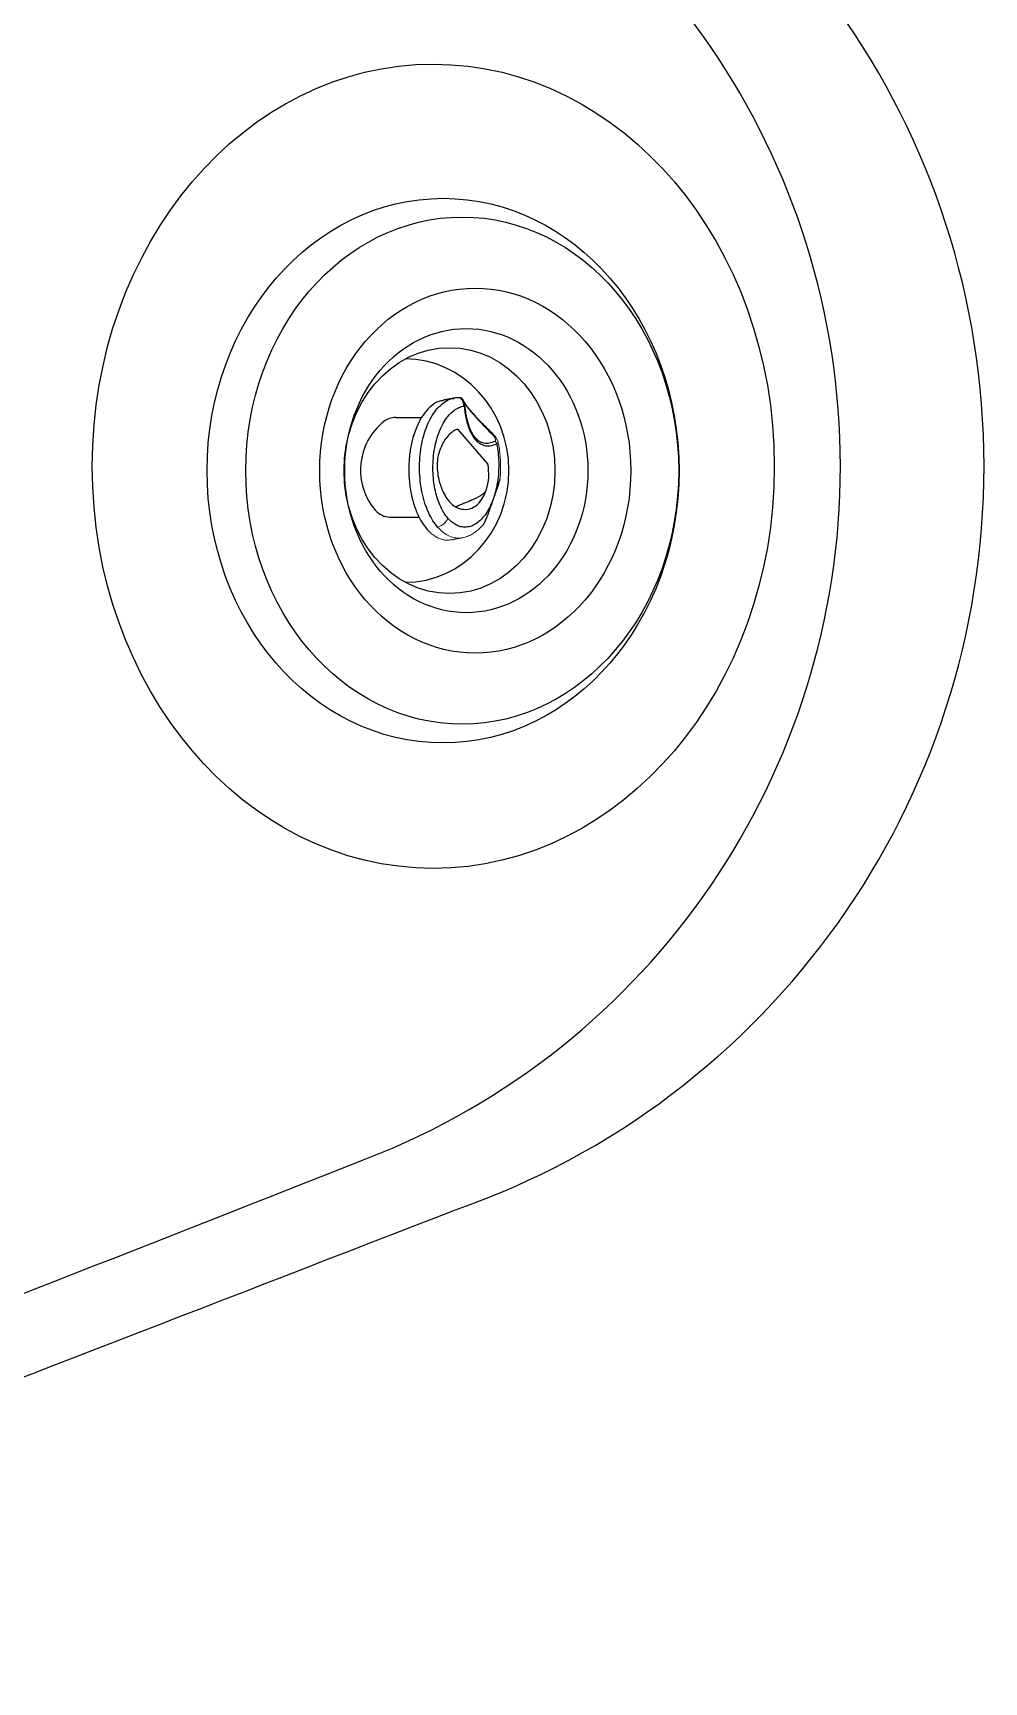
# Model space of a CAD drawing. Header units: inches. Extents: x 0 to 89, y -22 to 129.
# Drawn here: x 15.5 to 21.71, y 11.12 to 21.88 of the extents above; entities that cross this region are included whole.
import ezdxf

# ---------------------------------------------------------------- set-up
doc = ezdxf.new("R2010")
doc.units = ezdxf.units.IN
doc.header["$MEASUREMENT"] = 0
doc.layers.add('1', color=4, linetype='Continuous')

# ---------------------------------------------------------------- blocks, each defined once
blk = doc.blocks.new('RJET2')
at = {"layer": '1', "color": 3, "linetype": 'Continuous'}
for p, q in [((1.231637719107681, 0.3465533559590455), (1.400174911824394, 0.346545448345843)), ((1.832577309727625, 0.04414156443834827), (1.636956327625825, 0.2706974680276346)), ((1.193925739386245, -0.3034448753442547), (1.383126375825199, -0.3034537524676679))]:
    blk.add_line(p, q, dxfattribs=at)
for centre, radius, start, end in [((1.231631854220339, 0.221553356096635), 0.125, 89.9973117336629, 128.5319348709368), ((1.405354232143949, 0.003404081334352327), 0.4038701681259558, 128.5319348709348, 220.6995027937039), ((1.659446967313585, 0.1852459061116605), 0.08836174685603317, 104.745686452213, 123.4065592861411), ((1.482446231511801, -0.02189443464347107), 0.3563039785182009, 342.6458372402611, 10.6807299053059), ((1.193931604273615, -0.1784448754818513), 0.125, 220.6995027937027, 269.9973117336498)]:
    blk.add_arc(centre, radius, start, end, dxfattribs=at)
at = {"layer": '1', "color": 3, "linetype": 'Continuous', "lineweight": 15}
blk.add_arc((1.482503804527838, -0.2753865962453119), 0.09605053046782791, 283.4120062773536, 338.2008083887252, dxfattribs=at)
at = {"layer": '1', "linetype": 'Continuous'}
blk.add_ellipse((1.540324872072688, -0.0005572434540539462), major_axis=(0.0006430462033968354, 1.777499679505354), ratio=0.8665682980608688, dxfattribs=at)
at = {"layer": '1', "color": 3, "linetype": 'Continuous'}
for centre, major_axis, ratio in [((1.665433727469832, -0.0005569501241069474), (0, 1.655442156190947), 0.8536341917656576), ((1.75062799114302, -0.0005569501241069474), (0, 1.191392643597183), 0.8521905984782541), ((1.691920791112395, -0.0005569501241069474), (0, 0.9272958144662873), 0.8560154339261646), ((1.58252107105136, -0.0005569501241069474), (0, 0.8026269579848915), 0.8577399154624132)]:
    blk.add_ellipse(centre, major_axis=major_axis, ratio=ratio, dxfattribs=at)
blk.add_ellipse((1.294066600177601, -0.0005289037816496034), major_axis=(5.213201423615033e-05, 0.7287764091088249), ratio=0.9276795008990875, start_param=3.141592653589793, end_param=6.283185307179586, dxfattribs=at)
for points, knots in [([(1.540784865998546, 0.4565282695922193), (1.531348087242776, 0.4551067695179682), (1.50371316772187, 0.4509440100459017), (1.46246110875488, 0.4230657479534088), (1.418809265783821, 0.3777459013481703), (1.382716874912347, 0.3192192820148705), (1.354203882336037, 0.2519424724420531), (1.332922586377563, 0.1762393958226482), (1.319355241270188, 0.09178661645135833), (1.314975516172467, 0.0003831683206882985), (1.320045198858367, -0.07827816560460121), (1.329545192600435, -0.139776088743659), (1.339098222166001, -0.1836388962326225), (1.350958613981717, -0.2252660308027643), (1.364776311561769, -0.2637299040909156), (1.380448024500794, -0.2989892145288735), (1.402529401148087, -0.3406294117698749), (1.421966968508997, -0.365824356092908), (1.434607629265869, -0.3822091607376876)], [0, 0, 0, 0, 0.04349557943270811, 0.1273736375783446, 0.2126565998633188, 0.296665398101624, 0.3769180045973558, 0.4571706110930719, 0.541179409331407, 0.6264623716163817, 0.7103404297620327, 0.7509376405209353, 0.7906387663237053, 0.8286530766532634, 0.8658488117319671, 0.9007999996947622, 0.9354881437751286, 1, 1, 1, 1]), ([(1.504782836589484, -0.368817729328434), (1.494382887460546, -0.3555837825728503), (1.47290576647346, -0.3282541223906605), (1.444960352151796, -0.2755034933017626), (1.420859678250082, -0.2137237772690952), (1.402370502016893, -0.1438314717571956), (1.390480773331404, -0.06873992403179585), (1.385768098838753, 0.008481870781238854), (1.388183314305152, 0.08456990387148267), (1.397137417883783, 0.1565964158520359), (1.411644270498428, 0.2223655427051767), (1.431043867185707, 0.2820344450911847), (1.455369490272318, 0.3362169210194565), (1.485140346111152, 0.3844859346206704), (1.519997520237425, 0.4250837942951691), (1.559215307021006, 0.4539068698771942), (1.589208450176386, 0.469439802718135), (1.60635936678537, 0.4708295571081322), (1.608609327040099, 0.4710118734363675)], [0, 0, 0, 0, 0.05298309783857613, 0.1094163431414684, 0.1695660299998452, 0.2334288626395246, 0.3005723775654687, 0.3700811080464317, 0.4406436367287185, 0.5107499887125969, 0.5789256553712625, 0.6442707390198865, 0.7112947193339807, 0.7807884931854991, 0.8513515455074118, 0.9214607718314849, 0.9896967523170129, 1, 1, 1, 1]), ([(1.649733235237832, 0.4748119656339682), (1.644633166531008, 0.4750869165157141), (1.630964808425304, 0.4758237942578276), (1.617801950203585, 0.4734057023036655), (1.609550543729711, 0.4718898719825262)], [0, 0, 0, 0, 0.3731295790833307, 1, 1, 1, 1]), ([(1.677386210573459, 0.4212931026766071), (1.676761487256186, 0.4251191929742504), (1.675465886539229, 0.4330540422032385), (1.672379548436311, 0.4442472980783805), (1.668437198408199, 0.4548914361829546), (1.662070292104758, 0.466767123852307), (1.656020036343705, 0.4743184677103756), (1.652382575979274, 0.4742600613356132), (1.651958350084954, 0.4742532495784957)], [0, 0, 0, 0, 0.1350591624431601, 0.2800963928215779, 0.4315368717567625, 0.6039581322278638, 0.9538108463825409, 1, 1, 1, 1]), ([(1.682974785799743, 0.4198859685569829), (1.682664297400677, 0.4221362259280212), (1.682044680233048, 0.4266268867804257), (1.680616647209177, 0.4351729623241312), (1.677770618031616, 0.4480754551640445), (1.671995970508746, 0.4620455362786515), (1.66236472927595, 0.4718549796763369), (1.654567223102205, 0.4740876348655121), (1.652189752850532, 0.4747683744733564)], [0, 0, 0, 0, 0.08413395363201744, 0.1678994842100055, 0.3305856830103822, 0.6286323831721783, 0.8867695078707043, 1, 1, 1, 1]), ([(1.723674216032038, 0.3864687226236185), (1.717548041308774, 0.3936776445847414), (1.705365310899438, 0.4080135649202958), (1.688831495104949, 0.4289081607576506), (1.684066991083, 0.4357308814629874), (1.680899779629229, 0.4402662956560874)], [0, 0, 0, 0, 0.2532309341073554, 0.5035841027874514, 1, 1, 1, 1]), ([(1.681139068139501, 0.4398651828716282), (1.681159146643878, 0.4398030098517722), (1.681950908191837, 0.4373513229349228), (1.689056982915972, 0.4267648885091404), (1.703398106630331, 0.4075571481803735), (1.718872867991877, 0.3893208981015022), (1.726354884604135, 0.3805037071381747)], [0, 0, 0, 0, 0.009412425187465814, 0.3711629214792032, 0.6959585121856853, 0.9999999999999999, 0.9999999999999999, 0.9999999999999999, 0.9999999999999999]), ([(1.571685863993949, -0.3110554155783518), (1.564205121213377, -0.3016419905983554), (1.549156544078372, -0.2827055485804379), (1.529068086514556, -0.2469574870961893), (1.51120952560575, -0.2060470305274009), (1.495910672897097, -0.1583415548869027), (1.484052889242392, -0.105380822374201), (1.476274776067271, -0.04649888728303608), (1.473361016166066, 0.01654920872525167), (1.476205377050874, 0.08292002145979893), (1.485359879661928, 0.1496760168869571), (1.500923851708237, 0.2138867857330879), (1.522435965585686, 0.2725663348468288), (1.548904428509331, 0.3231126921852336), (1.578944276260827, 0.3638373212909514), (1.610865894504286, 0.3933796244104713), (1.64350048620841, 0.4134449100169491), (1.666235876219858, 0.4187106000479019), (1.677386210574127, 0.4212931026758184)], [0, 0, 0, 0, 0.04310625490830324, 0.08671435725181113, 0.1341321746458405, 0.1830959275793647, 0.2387449270190614, 0.2966556396759412, 0.3614455514793498, 0.4314338263773549, 0.5057219292157585, 0.5827813573704893, 0.6606118069292083, 0.7370766654110926, 0.8102886038771935, 0.878891124075034, 0.9406034178803842, 1, 1, 1, 1]), ([(1.67738487487695, 0.4212928466821069), (1.679333871270003, 0.4211451494167022), (1.682099657941279, 0.4209355548123241), (1.682517823187183, 0.4203958059936355), (1.682641315469212, 0.4202364077318848)], [0, 0, 0, 0, 0.7046806658274194, 0.9999999999999999, 0.9999999999999999, 0.9999999999999999, 0.9999999999999999]), ([(1.677386210574127, 0.4212931026758184), (1.680617626782109, 0.3964533580265623), (1.686684983544836, 0.3498138715037982), (1.703817542759012, 0.2867205167830207), (1.725194703135656, 0.2372693530657841), (1.749817088076739, 0.2010931821857582), (1.77820173047688, 0.1757504473978102), (1.811842057911846, 0.1613718018518853), (1.850533735062228, 0.1598312611765067), (1.876349367644266, 0.1696871735452703), (1.890102977870242, 0.1749380375987499)], [0, 0, 0, 0, 0.15491352840821, 0.2908680230978559, 0.4020033206615103, 0.4996246849909899, 0.597130906866822, 0.7080924610980593, 0.8444825049580227, 1, 1, 1, 1]), ([(1.879814071520713, 0.1921464426535522), (1.867170108441186, 0.1864237173255106), (1.843764996687028, 0.1758304385411407), (1.808588054301197, 0.1753791822871165), (1.77770063789589, 0.1873937355774373), (1.751035853282744, 0.2106360252922173), (1.727925625230455, 0.2451404773458279), (1.708289015222547, 0.2918813369026054), (1.694772938873285, 0.3406799230203319), (1.69019041168238, 0.3740570817778419), (1.688403080916061, 0.3870752309900922)], [0, 0, 0, 0, 0.1718001655145502, 0.3180175430720934, 0.4327627833108432, 0.5393682434523661, 0.6461082841230541, 0.7610386896858917, 0.9067975193388922, 1, 1, 1, 1]), ([(1.869861451352222, 0.2341298891865762), (1.85698397537756, 0.2468486733766895), (1.831279337317383, 0.2722365478961919), (1.792287498144219, 0.3118708615055255), (1.754121601038847, 0.3519640492609213), (1.73335819282228, 0.3755063066405668), (1.723018012379285, 0.3872303543884783)], [0, 0, 0, 0, 0.2519640131236336, 0.5029435717266162, 0.7524658232844121, 1, 1, 1, 1]), ([(1.726354967348627, 0.3805036276464193), (1.726010613200046, 0.3822244483982047), (1.725546911061642, 0.384541679846194), (1.723897605274303, 0.3859263950646437), (1.723473105764825, 0.3862827940631917)], [0, 0, 0, 0, 0.7426192809646739, 1, 1, 1, 1]), ([(1.726354884604135, 0.3805037071381747), (1.734936753966593, 0.3707190870275667), (1.752686170417618, 0.3504820862271245), (1.785850875959667, 0.3146292896579439), (1.823276877373758, 0.2751900451896248), (1.849051171611606, 0.2486230667868199), (1.862752609704998, 0.2345002432264565)], [0, 0, 0, 0, 0.2170004704501074, 0.4488103415957024, 0.7069913568671654, 1, 1, 1, 1]), ([(1.610797082711898, 0.259008952657652), (1.601412041536022, 0.2520833825055746), (1.582643761759286, 0.2382335723884381), (1.55801647442, 0.2089310129486108), (1.536139698503604, 0.1744772355828843), (1.524702496500439, 0.1469117508004132), (1.518982248488044, 0.1331250388499754)], [0, 0, 0, 0, 0.2500238025296138, 0.4999995832515819, 0.7499277892175618, 1, 1, 1, 1]), ([(1.518982248488044, 0.1331250388499754), (1.514459113466458, 0.1186250523676549), (1.505286468438371, 0.0892199542935046), (1.50093621390063, 0.03686438450757379), (1.503499962755072, -0.01816921184825304), (1.511583063289066, -0.0542580418322629), (1.515568931596064, -0.07205385212380122)], [0, 0, 0, 0, 0.2465556558548007, 0.4999999999999942, 0.7534443441451906, 1, 1, 1, 1]), ([(1.890102977870242, 0.1749380375987499), (1.893563312990835, 0.1554390977423381), (1.900620720540843, 0.1156707052125654), (1.904547559365739, 0.05326679596364414), (1.903467610154721, -0.01199582164170465), (1.89603976722627, -0.07890422349000659), (1.882219698089756, -0.1440961141260715), (1.862255830511032, -0.204567429033176), (1.837016928001162, -0.2575739566748894), (1.807788169754616, -0.3010834332449832), (1.776065937039078, -0.3340124981625365), (1.743546403551235, -0.3560203094534558), (1.711021733456121, -0.3682289984832607), (1.67970376555715, -0.3711846486216146), (1.649521853151086, -0.3662239834827972), (1.621627700446766, -0.354147792659866), (1.595339122114126, -0.3361932952622197), (1.5795408904401, -0.3194034710011522), (1.571685863993949, -0.3110554155783518)], [0, 0, 0, 0, 0.05937834133421149, 0.1211030550038831, 0.1897020062776018, 0.2629102536897004, 0.3393723930908865, 0.4172016142312876, 0.4942614691856203, 0.5685513406430178, 0.6385419746886483, 0.7033337460924193, 0.7612250074317745, 0.8168963441365431, 0.8658390560966348, 0.9132768047978191, 0.9568804277678866, 1, 1, 1, 1]), ([(1.806103201398585, -0.3478037082695664), (1.806185689362835, -0.347718803889471), (1.806758403545814, -0.3471293125238262), (1.808197720514414, -0.3450446719262317), (1.810337583123442, -0.3415360887117416), (1.812688240480171, -0.337183311521926), (1.816233807087443, -0.3300497180311979), (1.822819582384341, -0.31533713990558), (1.831903234212717, -0.2924420733631905), (1.84158681200914, -0.2661663140192303), (1.851215829939733, -0.239109427657759), (1.861098719925437, -0.2109107713726388), (1.871785217352468, -0.1802292053598151), (1.882264916179139, -0.1500879391839192), (1.891404630774915, -0.1235721066445876), (1.899850461260684, -0.0986377770878164), (1.906977951870999, -0.07630567011107559), (1.911828533162932, -0.05940854937928464), (1.912173513789497, -0.0543334878793118), (1.912269300475572, -0.05292435564035713)], [0, 0, 0, 0, 0.002055086107160206, 0.01426846900118383, 0.0267028999057595, 0.03949929341549138, 0.05369859962775218, 0.08809585375286844, 0.1638567637478327, 0.2594770632964047, 0.3391185996572136, 0.4295917615615033, 0.5399555863219422, 0.6458445986456919, 0.7313008303526599, 0.8074064789206745, 0.9003976973153737, 0.9723446078859168, 1, 1, 1, 1]), ([(1.536310917413203, -0.1309167062565706), (1.54366818469417, -0.1456130466286822), (1.558573371810681, -0.1753865610070449), (1.586791077337296, -0.2105767681765585), (1.617560652644443, -0.2371363613557236), (1.638864836374566, -0.2452679917632921), (1.649380677113726, -0.2492818010412918)], [0, 0, 0, 0, 0.2468022448637806, 0.5000000000000359, 0.7531977551362719, 0.9999999999999999, 0.9999999999999999, 0.9999999999999999, 0.9999999999999999]), ([(1.822530988898748, -0.1281718212361938), (1.821127662468228, -0.1312743172615001), (1.818223700552522, -0.1376944416924601), (1.806111512659612, -0.1510928628390076), (1.78843893148688, -0.1632484643399721), (1.767123615324536, -0.1749489359026342), (1.744799196944356, -0.1857590381111152), (1.726358850380038, -0.1939024442929238), (1.714585656943612, -0.1989503364369227), (1.712535529705804, -0.1998239167984366), (1.712309398603267, -0.1999205579320744), (1.712308838564795, -0.1999207972740322), (1.712307858507501, -0.1999212161180139), (1.712305898429179, -0.1999220537892299), (1.712301978417202, -0.1999237290649347), (1.712294138972268, -0.1999270793491164), (1.712278462398345, -0.199933778849001), (1.712247118514668, -0.1999471735747562), (1.712184467804988, -0.1999739459317809), (1.712059314625265, -0.2000274222805487), (1.711809601298569, -0.2001341016164915), (1.711312547349493, -0.2003463676315675), (1.710327934995703, -0.2007665354059185), (1.708396727556206, -0.2015894634359654), (1.704686672481813, -0.2031660881713222), (1.697465182968742, -0.2062198895428438), (1.687158554126725, -0.2105451255321071), (1.674473013143142, -0.215855182483061), (1.65721873486028, -0.2230380703366279), (1.639626803577386, -0.2304780552326307), (1.626981625851585, -0.2354551240644867), (1.622797116286677, -0.2371021228321695)], [0, 0, 0, 0, 0.05061832127770028, 0.1047466035211904, 0.2338977871204566, 0.3182904295841161, 0.4177518099190324, 0.5552999041802359, 0.5810646646680272, 0.5842537464687606, 0.5842557234568442, 0.5842577004365636, 0.5842616543709132, 0.5842695621392515, 0.5842853772744819, 0.584317005939166, 0.5843802568454267, 0.5845067329655508, 0.584759582436493, 0.585264870303372, 0.5862738017550172, 0.5882850876742964, 0.5922813527530851, 0.600168665620337, 0.6155225058405865, 0.6445478125052942, 0.7016781457189185, 0.7597759076977076, 0.8209613043530948, 0.9407529770904165, 1, 1, 1, 1])]:
    blk.add_open_spline(points, degree=3, knots=knots, dxfattribs=at)
for points, degree in [([(1.610503245737377, 0.4722669132436508), (1.540326158610242, 0.4588751231142822)], 1), ([(1.608609327040099, 0.4710118734363675), (1.610671243678809, 0.471215468034849)], 1), ([(1.651958350084954, 0.4742532495784957), (1.649719825015595, 0.4743440076043584)], 1), ([(1.679118264459746, 0.4459952984983317), (1.681139068139501, 0.4398651828716282)], 1), ([(1.682641315469212, 0.4202364077318848), (1.68333936399695, 0.4196910459666583)], 1), ([(1.689512413881275, 0.3744381590768455), (1.682978683891676, 0.420311726966851)], 1), ([(1.688403080916061, 0.3870752309900922), (1.687724285469272, 0.3914474152117009)], 1), ([(1.515568931596064, -0.07205385212380122), (1.536310917413203, -0.1309167062565706)], 1), ([(1.649380677113726, -0.2492818010412918), (1.667327479950188, -0.2520303707254072), (1.703221085600106, -0.2575275100902346), (1.752309227881568, -0.2353942717594748), (1.794529375306439, -0.1936619298907303), (1.813197117697882, -0.1500018574612056), (1.822530988898009, -0.1281718212363359)], 3)]:
    blk.add_open_spline(points, degree=degree, dxfattribs=at)
at = {"layer": '1', "color": 3, "linetype": 'Continuous', "lineweight": 15}
for points, knots in [([(1.862752551585388, 0.2345001622491694), (1.864595880229245, 0.2351403135648127), (1.867327712261201, 0.2360890244066383), (1.86851082196408, 0.2352675012073036), (1.868895617576399, 0.2350003082988081)], [0, 0, 0, 0, 0.6747591441501857, 1, 1, 1, 1]), ([(1.862752609704998, 0.2345002432264565), (1.86653218504614, 0.2303406539958601), (1.874415302774025, 0.2216649355235916), (1.881931677275716, 0.2088537275337714), (1.88399915650146, 0.1994492309616902), (1.88253888313902, 0.1942242352844374), (1.880692193225059, 0.1928160503409373), (1.879814071520713, 0.1921464426535522)], [0, 0, 0, 0, 0.2690114343457944, 0.5610812368311205, 0.8104404131485499, 0.9098622967444591, 1, 1, 1, 1]), ([(1.897180201973839, 0.1926802986385354), (1.89411492307741, 0.1999787989786128), (1.887630912689488, 0.2154173785078797), (1.875159962101819, 0.2284911735484982), (1.86858458221306, 0.2353844066164896)], [0, 0, 0, 0, 0.4727442914202222, 1, 1, 1, 1]), ([(1.879814067880829, 0.1921464371678638), (1.882010835913221, 0.1897620536751958), (1.886575701400119, 0.1848073248406337), (1.888897255720551, 0.1783089243900093), (1.890101599395607, 0.1749377745479279)], [0, 0, 0, 0, 0.4812339024529031, 0.9999999999999999, 0.9999999999999999, 0.9999999999999999, 0.9999999999999999]), ([(1.898721800436661, 0.1882973385425402), (1.898923535890077, 0.1878094632791587), (1.899924564460363, 0.1853885845039684), (1.898974450324275, 0.1816987524657634), (1.896087842545953, 0.1775725054481683), (1.892050101283971, 0.1757951386878744), (1.890102977870868, 0.1749380375989062)], [0, 0, 0, 0, 0.08137221102331986, 0.4037758692627686, 0.7124823288320048, 1, 1, 1, 1]), ([(1.911936842073629, -0.05287744129184802), (1.912364890022303, -0.0497775928754649), (1.916328253126011, -0.0210756101217271), (1.917307007333321, 0.03989228379253973), (1.912067512285788, 0.1145515596590485), (1.904414541836317, 0.1654164430386018), (1.899504642782759, 0.1848623938156777), (1.898642414202911, 0.1882773020121462)], [0, 0, 0, 0, 0.04107595931799404, 0.380328750818244, 0.7555528881534679, 0.9570725825946972, 0.9999999999999999, 0.9999999999999999, 0.9999999999999999, 0.9999999999999999]), ([(1.434607629265869, -0.3822091607376876), (1.441212960280524, -0.3894141349943681), (1.454506834127329, -0.4039148494364326), (1.476131668073023, -0.4216761350140672), (1.498907354854609, -0.4362739330311527), (1.523106402503032, -0.4471190614689817), (1.548013415918405, -0.4533178924658188), (1.573236611735126, -0.4562026707250908), (1.589091385582492, -0.4519047937702823), (1.596876413427097, -0.4497944456765239)], [0, 0, 0, 0, 0.1304298267682323, 0.2625027661868034, 0.4033500829402989, 0.5454088421385267, 0.6964399503883728, 0.850945622971794, 0.9999999999999999, 0.9999999999999999, 0.9999999999999999, 0.9999999999999999]), ([(1.667234648864834, -0.4374115400376013), (1.662713944947939, -0.4386598904545309), (1.645220042157405, -0.4434906692987539), (1.613377959276605, -0.440041598586987), (1.574051580320116, -0.4266432749655991), (1.537335407616396, -0.403086078889018), (1.51541059051705, -0.3800056501329578), (1.504782836589484, -0.368817729328434)], [0, 0, 0, 0, 0.0868583709789157, 0.3361184289845215, 0.5711797873926621, 0.7921352922548479, 1, 1, 1, 1]), ([(1.665979357345208, -0.4390351794343985), (1.678698299169653, -0.4359081578525803), (1.702192906193062, -0.4301318799016656), (1.732567260779931, -0.4143749986154788), (1.758569994677757, -0.3964869693968041), (1.779515416397814, -0.3778008858301902), (1.795191082043814, -0.3612920616379185), (1.803004679155549, -0.3514557727416872), (1.805985475379075, -0.3477033431786651)], [0, 0, 0, 0, 0.2376518965045353, 0.4389939032527532, 0.6046008886133014, 0.7873296945917168, 0.9188687573524067, 1, 1, 1, 1])]:
    blk.add_open_spline(points, degree=3, knots=knots, dxfattribs=at)
for points in [[(1.89709782168589, 0.1926371591200535), (1.898721800436661, 0.1882973385425402)], [(1.597335120815359, -0.4521412991985727), (1.667512164214301, -0.4387495174137896)]]:
    blk.add_open_spline(points, degree=1, dxfattribs=at)
blk = doc.blocks.new('2010TEMPO')
at = {"layer": '1', "color": 3, "linetype": 'Continuous'}
for centre, radius, start, end in [((16.57044366353716, 19.05200586294711), 5.138186543068084, 289.1680165567764, 70.84343435208004), ((15.92253972726849, 19.05199107448436), 4.848606922214192, 291.170962233971, 68.84103789584736), ((-254.2806671950906, 703.82687613749), 741.0050266052546, 290.8561015517794, 291.5311707702679), ((-479.1713621250876, 1295.406296251854), 1374.382929922781, 290.8239933089509, 291.2187025143181)]:
    blk.add_arc(centre, radius, start, end, dxfattribs=at)
blk.add_ellipse((18.11336360539758, 19.05218561304287), major_axis=(0.0004682244831286652, 2.624965768938608), ratio=0.848072872259693, dxfattribs=at)
at = {"layer": '1'}
blk.add_blockref('RJET2', (16.63685624726281, 19.02433303013311), dxfattribs=at)

msp = doc.modelspace()

# ---------------------------------------------------------------- block references
at = {"layer": '1'}
msp.add_blockref('2010TEMPO', (1.56319401867222e-13, -2.842170943040401e-14), dxfattribs=at)

doc.saveas('drawing.dxf')
